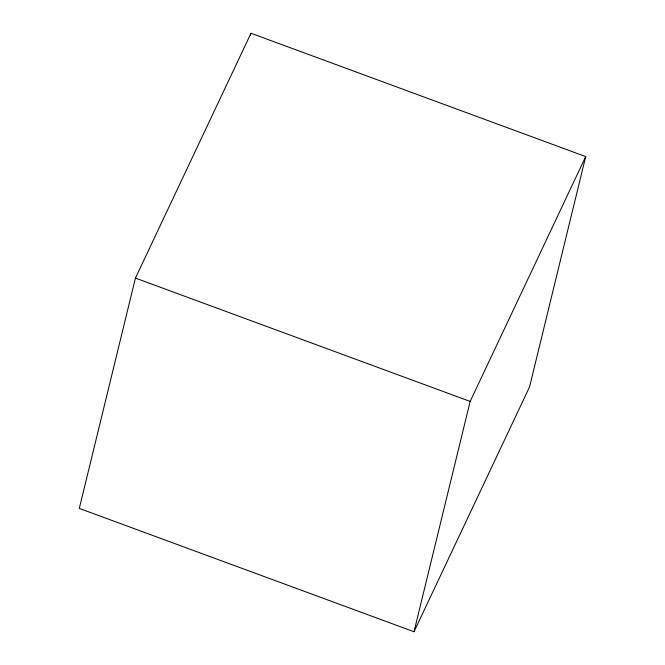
<?xml version="1.0" encoding="UTF-8"?>
<svg xmlns="http://www.w3.org/2000/svg" width="665" height="665" viewBox="0 0 665 665"><rect width="100%" height="100%" fill="white"/><g stroke="black" fill="none" stroke-linecap="round" stroke-linejoin="round"><path stroke-width="1" d="M135.436 278.086L79.293 508.409L414.012 631.75L529.564 386.914L585.707 156.591L250.988 33.25L135.436 278.086L470.155 401.427L414.012 631.75M250.497 35.262L250.988 33.25M470.155 401.427L585.707 156.591"/></g></svg>
